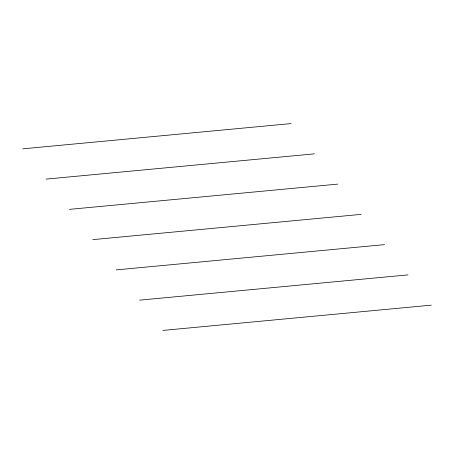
<?xml version="1.0" encoding="UTF-8"?>
<svg xmlns="http://www.w3.org/2000/svg" width="454" height="454" viewBox="0 0 454 454"><rect width="100%" height="100%" fill="white"/><g stroke="black" fill="none" stroke-linecap="round" stroke-linejoin="round"><path stroke-width="0.68" d="M22.7 148.844L291.105 123.579M46.064 179.109L314.469 153.844M69.434 209.368L337.838 184.103M92.798 239.633L361.202 214.367M116.162 269.897L384.566 244.632M139.531 300.156L407.936 274.891M162.895 330.421L431.3 305.156"/></g></svg>
